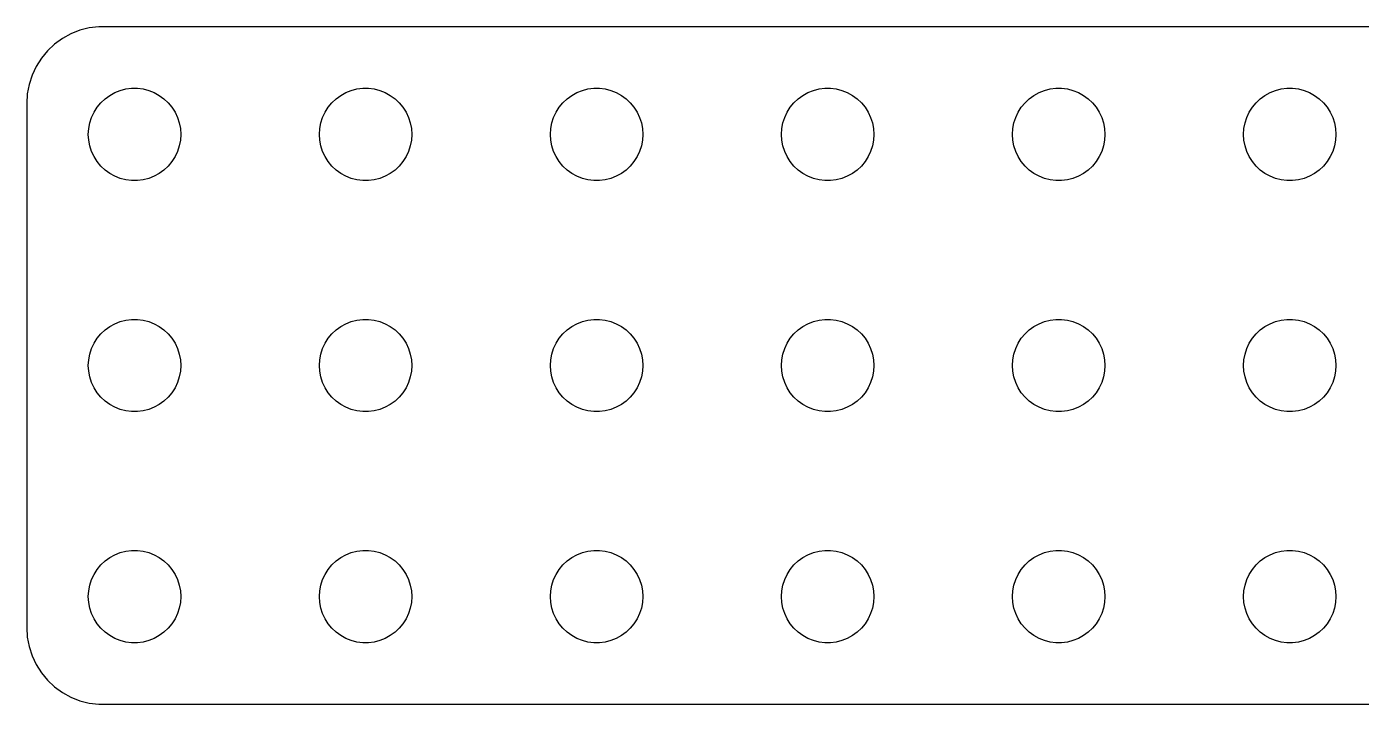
# Model space of a CAD drawing. Header units: metres. Extents: x -164 to 164, y -22 to 22.
# Drawn here: x -164.5 to -77.9, y -22 to 22 of the extents above; entities that cross this region are included whole.
import ezdxf

# ---------------------------------------------------------------- set-up
doc = ezdxf.new("R2010")
doc.units = ezdxf.units.M

msp = doc.modelspace()

# ---------------------------------------------------------------- linework, layer by layer
for p, q in [((-161.045, 21.7553), (-161.629, 21.5241)), ((-160.437, 21.9114), (-161.045, 21.7553)), ((-159.814, 21.9901), (-160.437, 21.9114)), ((159.814, 21.9901), (-159.814, 21.9901)), ((-162.687, 20.8526), (-163.145, 20.4227)), ((-162.179, 21.2216), (-162.687, 20.8526)), ((-161.629, 21.5241), (-162.179, 21.2216)), ((-163.545, 19.9389), (-163.882, 19.4088)), ((-163.145, 20.4227), (-163.545, 19.9389)), ((-163.882, 19.4088), (-164.149, 18.8406)), ((-164.343, 18.2434), (-164.461, 17.6267)), ((-164.149, 18.8406), (-164.343, 18.2434)), ((-164.461, 17.6267), (-164.5, 17)), ((-159.412, 17.3115), (-159.107, 17.533)), ((-159.107, 17.533), (-158.777, 17.7145)), ((-158.777, 17.7145), (-158.427, 17.8532)), ((-158.427, 17.8532), (-158.062, 17.9469)), ((-158.062, 17.9469), (-157.688, 17.9941)), ((-157.688, 17.9941), (-157.312, 17.9941)), ((-157.312, 17.9941), (-156.938, 17.9469)), ((-156.938, 17.9469), (-156.573, 17.8532)), ((-156.573, 17.8532), (-156.223, 17.7145)), ((-156.223, 17.7145), (-155.893, 17.533)), ((-155.893, 17.533), (-155.588, 17.3115)), ((-144.412, 17.3115), (-144.107, 17.533)), ((-144.107, 17.533), (-143.777, 17.7145)), ((-143.777, 17.7145), (-143.427, 17.8532)), ((-143.427, 17.8532), (-143.062, 17.9469)), ((-143.062, 17.9469), (-142.688, 17.9941)), ((-142.688, 17.9941), (-142.312, 17.9941)), ((-142.312, 17.9941), (-141.938, 17.9469)), ((-141.938, 17.9469), (-141.573, 17.8532)), ((-141.573, 17.8532), (-141.223, 17.7145)), ((-141.223, 17.7145), (-140.893, 17.533)), ((-140.893, 17.533), (-140.588, 17.3115)), ((-129.412, 17.3115), (-129.107, 17.533)), ((-129.107, 17.533), (-128.777, 17.7145)), ((-128.777, 17.7145), (-128.427, 17.8532)), ((-128.427, 17.8532), (-128.062, 17.9469)), ((-128.062, 17.9469), (-127.688, 17.9941)), ((-127.688, 17.9941), (-127.312, 17.9941)), ((-127.312, 17.9941), (-126.938, 17.9469)), ((-126.938, 17.9469), (-126.573, 17.8532)), ((-126.573, 17.8532), (-126.223, 17.7145)), ((-126.223, 17.7145), (-125.893, 17.533)), ((-125.893, 17.533), (-125.588, 17.3115)), ((-114.412, 17.3115), (-114.107, 17.533)), ((-114.107, 17.533), (-113.777, 17.7145)), ((-113.777, 17.7145), (-113.427, 17.8532)), ((-113.427, 17.8532), (-113.062, 17.9469)), ((-113.062, 17.9469), (-112.688, 17.9941)), ((-112.688, 17.9941), (-112.312, 17.9941)), ((-112.312, 17.9941), (-111.938, 17.9469)), ((-111.938, 17.9469), (-111.573, 17.8532)), ((-111.573, 17.8532), (-111.223, 17.7145)), ((-111.223, 17.7145), (-110.893, 17.533)), ((-110.893, 17.533), (-110.588, 17.3115)), ((-99.4123, 17.3115), (-99.1075, 17.533)), ((-99.1075, 17.533), (-98.7773, 17.7145)), ((-98.7773, 17.7145), (-98.427, 17.8532)), ((-98.427, 17.8532), (-98.0621, 17.9469)), ((-98.0621, 17.9469), (-97.6884, 17.9941)), ((-97.6884, 17.9941), (-97.3116, 17.9941)), ((-97.3116, 17.9941), (-96.9379, 17.9469)), ((-96.9379, 17.9469), (-96.573, 17.8532)), ((-96.573, 17.8532), (-96.2227, 17.7145)), ((-96.2227, 17.7145), (-95.8925, 17.533)), ((-95.8925, 17.533), (-95.5877, 17.3115)), ((-84.4123, 17.3115), (-84.1075, 17.533)), ((-84.1075, 17.533), (-83.7773, 17.7145)), ((-83.7773, 17.7145), (-83.427, 17.8532)), ((-83.427, 17.8532), (-83.0621, 17.9469)), ((-83.0621, 17.9469), (-82.6884, 17.9941)), ((-82.6884, 17.9941), (-82.3116, 17.9941)), ((-82.3116, 17.9941), (-81.9379, 17.9469)), ((-81.9379, 17.9469), (-81.573, 17.8532)), ((-81.573, 17.8532), (-81.2227, 17.7145)), ((-81.2227, 17.7145), (-80.8925, 17.533)), ((-80.8925, 17.533), (-80.5877, 17.3115)), ((-164.5, 17), (-164.5, -17)), ((-160.129, 16.4453), (-159.927, 16.7634)), ((-159.927, 16.7634), (-159.687, 17.0536)), ((-159.687, 17.0536), (-159.412, 17.3115)), ((-155.588, 17.3115), (-155.313, 17.0536)), ((-155.313, 17.0536), (-155.073, 16.7634)), ((-155.073, 16.7634), (-154.871, 16.4453)), ((-145.129, 16.4453), (-144.927, 16.7634)), ((-144.927, 16.7634), (-144.687, 17.0536)), ((-144.687, 17.0536), (-144.412, 17.3115)), ((-140.588, 17.3115), (-140.313, 17.0536)), ((-140.313, 17.0536), (-140.073, 16.7634)), ((-140.073, 16.7634), (-139.871, 16.4453)), ((-130.129, 16.4453), (-129.927, 16.7634)), ((-129.927, 16.7634), (-129.687, 17.0536)), ((-129.687, 17.0536), (-129.412, 17.3115)), ((-125.588, 17.3115), (-125.313, 17.0536)), ((-125.313, 17.0536), (-125.073, 16.7634)), ((-125.073, 16.7634), (-124.871, 16.4453)), ((-115.129, 16.4453), (-114.927, 16.7634)), ((-114.927, 16.7634), (-114.687, 17.0536)), ((-114.687, 17.0536), (-114.412, 17.3115)), ((-110.588, 17.3115), (-110.313, 17.0536)), ((-110.313, 17.0536), (-110.073, 16.7634)), ((-110.073, 16.7634), (-109.871, 16.4453)), ((-100.129, 16.4453), (-99.927, 16.7634)), ((-99.927, 16.7634), (-99.6869, 17.0536)), ((-99.6869, 17.0536), (-99.4123, 17.3115)), ((-95.5877, 17.3115), (-95.3131, 17.0536)), ((-95.3131, 17.0536), (-95.073, 16.7634)), ((-95.073, 16.7634), (-94.8711, 16.4453)), ((-85.1289, 16.4453), (-84.927, 16.7634)), ((-84.927, 16.7634), (-84.6869, 17.0536)), ((-84.6869, 17.0536), (-84.4123, 17.3115)), ((-80.5877, 17.3115), (-80.3131, 17.0536)), ((-80.3131, 17.0536), (-80.073, 16.7634)), ((-80.073, 16.7634), (-79.8711, 16.4453)), ((-160.476, 15.376), (-160.406, 15.7461)), ((-160.406, 15.7461), (-160.289, 16.1044)), ((-160.289, 16.1044), (-160.129, 16.4453)), ((-154.871, 16.4453), (-154.711, 16.1044)), ((-154.711, 16.1044), (-154.594, 15.7461)), ((-154.594, 15.7461), (-154.524, 15.376)), ((-145.476, 15.376), (-145.406, 15.7461)), ((-145.406, 15.7461), (-145.289, 16.1044)), ((-145.289, 16.1044), (-145.129, 16.4453)), ((-139.871, 16.4453), (-139.711, 16.1044)), ((-139.711, 16.1044), (-139.594, 15.7461)), ((-139.594, 15.7461), (-139.524, 15.376)), ((-130.476, 15.376), (-130.406, 15.7461)), ((-130.406, 15.7461), (-130.289, 16.1044)), ((-130.289, 16.1044), (-130.129, 16.4453)), ((-124.871, 16.4453), (-124.711, 16.1044)), ((-124.711, 16.1044), (-124.594, 15.7461)), ((-124.594, 15.7461), (-124.524, 15.376)), ((-115.476, 15.376), (-115.406, 15.7461)), ((-115.406, 15.7461), (-115.289, 16.1044)), ((-115.289, 16.1044), (-115.129, 16.4453)), ((-109.871, 16.4453), (-109.711, 16.1044)), ((-109.711, 16.1044), (-109.594, 15.7461)), ((-109.594, 15.7461), (-109.524, 15.376)), ((-100.476, 15.376), (-100.406, 15.7461)), ((-100.406, 15.7461), (-100.289, 16.1044)), ((-100.289, 16.1044), (-100.129, 16.4453)), ((-94.8711, 16.4453), (-94.7107, 16.1044)), ((-94.7107, 16.1044), (-94.5943, 15.7461)), ((-94.5943, 15.7461), (-94.5237, 15.376)), ((-85.4763, 15.376), (-85.4057, 15.7461)), ((-85.4057, 15.7461), (-85.2893, 16.1044)), ((-85.2893, 16.1044), (-85.1289, 16.4453)), ((-79.8711, 16.4453), (-79.7107, 16.1044)), ((-79.7107, 16.1044), (-79.5943, 15.7461)), ((-79.5943, 15.7461), (-79.5237, 15.376)), ((-160.5, 15), (-160.476, 15.376)), ((-160.476, 14.624), (-160.5, 15)), ((-154.524, 15.376), (-154.5, 15)), ((-154.5, 15), (-154.524, 14.624)), ((-145.5, 15), (-145.476, 15.376)), ((-145.476, 14.624), (-145.5, 15)), ((-139.524, 15.376), (-139.5, 15)), ((-139.5, 15), (-139.524, 14.624)), ((-130.5, 15), (-130.476, 15.376)), ((-130.476, 14.624), (-130.5, 15)), ((-124.524, 15.376), (-124.5, 15)), ((-124.5, 15), (-124.524, 14.624)), ((-115.5, 15), (-115.476, 15.376)), ((-115.476, 14.624), (-115.5, 15)), ((-109.524, 15.376), (-109.5, 15)), ((-109.5, 15), (-109.524, 14.624)), ((-100.5, 15), (-100.476, 15.376)), ((-100.476, 14.624), (-100.5, 15)), ((-94.5237, 15.376), (-94.5, 15)), ((-94.5, 15), (-94.5237, 14.624)), ((-85.5, 15), (-85.4763, 15.376)), ((-85.4763, 14.624), (-85.5, 15)), ((-79.5237, 15.376), (-79.5, 15)), ((-79.5, 15), (-79.5237, 14.624)), ((-160.406, 14.2539), (-160.476, 14.624)), ((-160.289, 13.8956), (-160.406, 14.2539)), ((-160.129, 13.5547), (-160.289, 13.8956)), ((-154.711, 13.8956), (-154.871, 13.5547)), ((-154.594, 14.2539), (-154.711, 13.8956)), ((-154.524, 14.624), (-154.594, 14.2539)), ((-145.406, 14.2539), (-145.476, 14.624)), ((-145.289, 13.8956), (-145.406, 14.2539)), ((-145.129, 13.5547), (-145.289, 13.8956)), ((-139.711, 13.8956), (-139.871, 13.5547)), ((-139.594, 14.2539), (-139.711, 13.8956)), ((-139.524, 14.624), (-139.594, 14.2539)), ((-130.406, 14.2539), (-130.476, 14.624)), ((-130.289, 13.8956), (-130.406, 14.2539)), ((-130.129, 13.5547), (-130.289, 13.8956)), ((-124.711, 13.8956), (-124.871, 13.5547)), ((-124.594, 14.2539), (-124.711, 13.8956)), ((-124.524, 14.624), (-124.594, 14.2539)), ((-115.406, 14.2539), (-115.476, 14.624)), ((-115.289, 13.8956), (-115.406, 14.2539)), ((-115.129, 13.5547), (-115.289, 13.8956)), ((-109.711, 13.8956), (-109.871, 13.5547)), ((-109.594, 14.2539), (-109.711, 13.8956)), ((-109.524, 14.624), (-109.594, 14.2539)), ((-100.406, 14.2539), (-100.476, 14.624)), ((-100.289, 13.8956), (-100.406, 14.2539)), ((-100.129, 13.5547), (-100.289, 13.8956)), ((-94.7107, 13.8956), (-94.8711, 13.5547)), ((-94.5943, 14.2539), (-94.7107, 13.8956)), ((-94.5237, 14.624), (-94.5943, 14.2539)), ((-85.4057, 14.2539), (-85.4763, 14.624)), ((-85.2893, 13.8956), (-85.4057, 14.2539)), ((-85.1289, 13.5547), (-85.2893, 13.8956)), ((-79.7107, 13.8956), (-79.8711, 13.5547)), ((-79.5943, 14.2539), (-79.7107, 13.8956)), ((-79.5237, 14.624), (-79.5943, 14.2539)), ((-159.927, 13.2366), (-160.129, 13.5547)), ((-159.687, 12.9464), (-159.927, 13.2366)), ((-155.073, 13.2366), (-155.313, 12.9464)), ((-154.871, 13.5547), (-155.073, 13.2366)), ((-144.927, 13.2366), (-145.129, 13.5547)), ((-144.687, 12.9464), (-144.927, 13.2366)), ((-140.073, 13.2366), (-140.313, 12.9464)), ((-139.871, 13.5547), (-140.073, 13.2366)), ((-129.927, 13.2366), (-130.129, 13.5547)), ((-129.687, 12.9464), (-129.927, 13.2366)), ((-125.073, 13.2366), (-125.313, 12.9464)), ((-124.871, 13.5547), (-125.073, 13.2366)), ((-114.927, 13.2366), (-115.129, 13.5547)), ((-114.687, 12.9464), (-114.927, 13.2366)), ((-110.073, 13.2366), (-110.313, 12.9464)), ((-109.871, 13.5547), (-110.073, 13.2366)), ((-99.927, 13.2366), (-100.129, 13.5547)), ((-99.6869, 12.9464), (-99.927, 13.2366)), ((-95.073, 13.2366), (-95.3131, 12.9464)), ((-94.8711, 13.5547), (-95.073, 13.2366)), ((-84.927, 13.2366), (-85.1289, 13.5547)), ((-84.6869, 12.9464), (-84.927, 13.2366)), ((-80.073, 13.2366), (-80.3131, 12.9464)), ((-79.8711, 13.5547), (-80.073, 13.2366)), ((-159.412, 12.6884), (-159.687, 12.9464)), ((-159.107, 12.467), (-159.412, 12.6884)), ((-158.777, 12.2855), (-159.107, 12.467)), ((-158.427, 12.1468), (-158.777, 12.2855)), ((-158.062, 12.0531), (-158.427, 12.1468)), ((-156.573, 12.1468), (-156.938, 12.0531)), ((-156.223, 12.2855), (-156.573, 12.1468)), ((-155.893, 12.467), (-156.223, 12.2855)), ((-155.588, 12.6884), (-155.893, 12.467)), ((-155.313, 12.9464), (-155.588, 12.6884)), ((-144.412, 12.6884), (-144.687, 12.9464)), ((-144.107, 12.467), (-144.412, 12.6884)), ((-143.777, 12.2855), (-144.107, 12.467)), ((-143.427, 12.1468), (-143.777, 12.2855)), ((-143.062, 12.0531), (-143.427, 12.1468)), ((-141.573, 12.1468), (-141.938, 12.0531)), ((-141.223, 12.2855), (-141.573, 12.1468)), ((-140.893, 12.467), (-141.223, 12.2855)), ((-140.588, 12.6884), (-140.893, 12.467)), ((-140.313, 12.9464), (-140.588, 12.6884)), ((-129.412, 12.6884), (-129.687, 12.9464)), ((-129.107, 12.467), (-129.412, 12.6884)), ((-128.777, 12.2855), (-129.107, 12.467)), ((-128.427, 12.1468), (-128.777, 12.2855)), ((-128.062, 12.0531), (-128.427, 12.1468)), ((-126.573, 12.1468), (-126.938, 12.0531)), ((-126.223, 12.2855), (-126.573, 12.1468)), ((-125.893, 12.467), (-126.223, 12.2855)), ((-125.588, 12.6884), (-125.893, 12.467)), ((-125.313, 12.9464), (-125.588, 12.6884)), ((-114.412, 12.6884), (-114.687, 12.9464)), ((-114.107, 12.467), (-114.412, 12.6884)), ((-113.777, 12.2855), (-114.107, 12.467)), ((-113.427, 12.1468), (-113.777, 12.2855)), ((-113.062, 12.0531), (-113.427, 12.1468)), ((-111.573, 12.1468), (-111.938, 12.0531)), ((-111.223, 12.2855), (-111.573, 12.1468)), ((-110.893, 12.467), (-111.223, 12.2855)), ((-110.588, 12.6884), (-110.893, 12.467)), ((-110.313, 12.9464), (-110.588, 12.6884)), ((-99.4123, 12.6884), (-99.6869, 12.9464)), ((-99.1075, 12.467), (-99.4123, 12.6884)), ((-98.7773, 12.2855), (-99.1075, 12.467)), ((-98.427, 12.1468), (-98.7773, 12.2855)), ((-98.0621, 12.0531), (-98.427, 12.1468)), ((-96.573, 12.1468), (-96.9379, 12.0531)), ((-96.2227, 12.2855), (-96.573, 12.1468)), ((-95.8925, 12.467), (-96.2227, 12.2855)), ((-95.5877, 12.6884), (-95.8925, 12.467)), ((-95.3131, 12.9464), (-95.5877, 12.6884)), ((-84.4123, 12.6884), (-84.6869, 12.9464)), ((-84.1075, 12.467), (-84.4123, 12.6884)), ((-83.7773, 12.2855), (-84.1075, 12.467)), ((-83.427, 12.1468), (-83.7773, 12.2855)), ((-83.0621, 12.0531), (-83.427, 12.1468)), ((-81.573, 12.1468), (-81.9379, 12.0531)), ((-81.2227, 12.2855), (-81.573, 12.1468)), ((-80.8925, 12.467), (-81.2227, 12.2855)), ((-80.5877, 12.6884), (-80.8925, 12.467)), ((-80.3131, 12.9464), (-80.5877, 12.6884)), ((-157.688, 12.0059), (-158.062, 12.0531)), ((-157.312, 12.0059), (-157.688, 12.0059)), ((-156.938, 12.0531), (-157.312, 12.0059)), ((-142.688, 12.0059), (-143.062, 12.0531)), ((-142.312, 12.0059), (-142.688, 12.0059)), ((-141.938, 12.0531), (-142.312, 12.0059)), ((-127.688, 12.0059), (-128.062, 12.0531)), ((-127.312, 12.0059), (-127.688, 12.0059)), ((-126.938, 12.0531), (-127.312, 12.0059)), ((-112.688, 12.0059), (-113.062, 12.0531)), ((-112.312, 12.0059), (-112.688, 12.0059)), ((-111.938, 12.0531), (-112.312, 12.0059)), ((-97.6884, 12.0059), (-98.0621, 12.0531)), ((-97.3116, 12.0059), (-97.6884, 12.0059)), ((-96.9379, 12.0531), (-97.3116, 12.0059)), ((-82.6884, 12.0059), (-83.0621, 12.0531)), ((-82.3116, 12.0059), (-82.6884, 12.0059)), ((-81.9379, 12.0531), (-82.3116, 12.0059)), ((-159.107, 2.53297), (-158.777, 2.71448)), ((-158.777, 2.71448), (-158.427, 2.85316)), ((-158.427, 2.85316), (-158.062, 2.94685)), ((-158.062, 2.94685), (-157.688, 2.99408)), ((-157.688, 2.99408), (-157.312, 2.99408)), ((-157.312, 2.99408), (-156.938, 2.94685)), ((-156.938, 2.94685), (-156.573, 2.85316)), ((-156.573, 2.85316), (-156.223, 2.71448)), ((-156.223, 2.71448), (-155.893, 2.53297)), ((-144.107, 2.53297), (-143.777, 2.71448)), ((-143.777, 2.71448), (-143.427, 2.85316)), ((-143.427, 2.85316), (-143.062, 2.94685)), ((-143.062, 2.94685), (-142.688, 2.99408)), ((-142.688, 2.99408), (-142.312, 2.99408)), ((-142.312, 2.99408), (-141.938, 2.94685)), ((-141.938, 2.94685), (-141.573, 2.85316)), ((-141.573, 2.85316), (-141.223, 2.71448)), ((-141.223, 2.71448), (-140.893, 2.53297)), ((-129.107, 2.53297), (-128.777, 2.71448)), ((-128.777, 2.71448), (-128.427, 2.85316)), ((-128.427, 2.85316), (-128.062, 2.94685)), ((-128.062, 2.94685), (-127.688, 2.99408)), ((-127.688, 2.99408), (-127.312, 2.99408)), ((-127.312, 2.99408), (-126.938, 2.94685)), ((-126.938, 2.94685), (-126.573, 2.85316)), ((-126.573, 2.85316), (-126.223, 2.71448)), ((-126.223, 2.71448), (-125.893, 2.53297)), ((-114.107, 2.53297), (-113.777, 2.71448)), ((-113.777, 2.71448), (-113.427, 2.85316)), ((-113.427, 2.85316), (-113.062, 2.94685)), ((-113.062, 2.94685), (-112.688, 2.99408)), ((-112.688, 2.99408), (-112.312, 2.99408)), ((-112.312, 2.99408), (-111.938, 2.94685)), ((-111.938, 2.94685), (-111.573, 2.85316)), ((-111.573, 2.85316), (-111.223, 2.71448)), ((-111.223, 2.71448), (-110.893, 2.53297)), ((-99.1075, 2.53297), (-98.7773, 2.71448)), ((-98.7773, 2.71448), (-98.427, 2.85316)), ((-98.427, 2.85316), (-98.0621, 2.94685)), ((-98.0621, 2.94685), (-97.6884, 2.99408)), ((-97.6884, 2.99408), (-97.3116, 2.99408)), ((-97.3116, 2.99408), (-96.9379, 2.94685)), ((-96.9379, 2.94685), (-96.573, 2.85316)), ((-96.573, 2.85316), (-96.2227, 2.71448)), ((-96.2227, 2.71448), (-95.8925, 2.53297)), ((-84.1075, 2.53297), (-83.7773, 2.71448)), ((-83.7773, 2.71448), (-83.427, 2.85316)), ((-83.427, 2.85316), (-83.0621, 2.94685)), ((-83.0621, 2.94685), (-82.6884, 2.99408)), ((-82.6884, 2.99408), (-82.3116, 2.99408)), ((-82.3116, 2.99408), (-81.9379, 2.94685)), ((-81.9379, 2.94685), (-81.573, 2.85316)), ((-81.573, 2.85316), (-81.2227, 2.71448)), ((-81.2227, 2.71448), (-80.8925, 2.53297)), ((-160.129, 1.44525), (-159.927, 1.76335)), ((-159.927, 1.76335), (-159.687, 2.05363)), ((-159.687, 2.05363), (-159.412, 2.31154)), ((-159.412, 2.31154), (-159.107, 2.53297)), ((-155.893, 2.53297), (-155.588, 2.31154)), ((-155.588, 2.31154), (-155.313, 2.05363)), ((-155.313, 2.05363), (-155.073, 1.76335)), ((-155.073, 1.76335), (-154.871, 1.44525)), ((-145.129, 1.44525), (-144.927, 1.76335)), ((-144.927, 1.76335), (-144.687, 2.05363)), ((-144.687, 2.05363), (-144.412, 2.31154)), ((-144.412, 2.31154), (-144.107, 2.53297)), ((-140.893, 2.53297), (-140.588, 2.31154)), ((-140.588, 2.31154), (-140.313, 2.05363)), ((-140.313, 2.05363), (-140.073, 1.76335)), ((-140.073, 1.76335), (-139.871, 1.44525)), ((-130.129, 1.44525), (-129.927, 1.76335)), ((-129.927, 1.76335), (-129.687, 2.05363)), ((-129.687, 2.05363), (-129.412, 2.31154)), ((-129.412, 2.31154), (-129.107, 2.53297)), ((-125.893, 2.53297), (-125.588, 2.31154)), ((-125.588, 2.31154), (-125.313, 2.05363)), ((-125.313, 2.05363), (-125.073, 1.76335)), ((-125.073, 1.76335), (-124.871, 1.44525)), ((-115.129, 1.44525), (-114.927, 1.76335)), ((-114.927, 1.76335), (-114.687, 2.05363)), ((-114.687, 2.05363), (-114.412, 2.31154)), ((-114.412, 2.31154), (-114.107, 2.53297)), ((-110.893, 2.53297), (-110.588, 2.31154)), ((-110.588, 2.31154), (-110.313, 2.05363)), ((-110.313, 2.05363), (-110.073, 1.76335)), ((-110.073, 1.76335), (-109.871, 1.44525)), ((-100.129, 1.44525), (-99.927, 1.76335)), ((-99.927, 1.76335), (-99.6869, 2.05363)), ((-99.6869, 2.05363), (-99.4123, 2.31154)), ((-99.4123, 2.31154), (-99.1075, 2.53297)), ((-95.8925, 2.53297), (-95.5877, 2.31154)), ((-95.5877, 2.31154), (-95.3131, 2.05363)), ((-95.3131, 2.05363), (-95.073, 1.76335)), ((-95.073, 1.76335), (-94.8711, 1.44525)), ((-85.1289, 1.44525), (-84.927, 1.76335)), ((-84.927, 1.76335), (-84.6869, 2.05363)), ((-84.6869, 2.05363), (-84.4123, 2.31154)), ((-84.4123, 2.31154), (-84.1075, 2.53297)), ((-80.8925, 2.53297), (-80.5877, 2.31154)), ((-80.5877, 2.31154), (-80.3131, 2.05363)), ((-80.3131, 2.05363), (-80.073, 1.76335)), ((-80.073, 1.76335), (-79.8711, 1.44525)), ((-160.406, 0.746063), (-160.289, 1.10437)), ((-160.289, 1.10437), (-160.129, 1.44525)), ((-154.871, 1.44525), (-154.711, 1.10437)), ((-154.711, 1.10437), (-154.594, 0.746063)), ((-145.406, 0.746063), (-145.289, 1.10437)), ((-145.289, 1.10437), (-145.129, 1.44525)), ((-139.871, 1.44525), (-139.711, 1.10437)), ((-139.711, 1.10437), (-139.594, 0.746063)), ((-130.406, 0.746063), (-130.289, 1.10437)), ((-130.289, 1.10437), (-130.129, 1.44525)), ((-124.871, 1.44525), (-124.711, 1.10437)), ((-124.711, 1.10437), (-124.594, 0.746063)), ((-115.406, 0.746063), (-115.289, 1.10437)), ((-115.289, 1.10437), (-115.129, 1.44525)), ((-109.871, 1.44525), (-109.711, 1.10437)), ((-109.711, 1.10437), (-109.594, 0.746063)), ((-100.406, 0.746063), (-100.289, 1.10437)), ((-100.289, 1.10437), (-100.129, 1.44525)), ((-94.8711, 1.44525), (-94.7107, 1.10437)), ((-94.7107, 1.10437), (-94.5943, 0.746063)), ((-85.4057, 0.746063), (-85.2893, 1.10437)), ((-85.2893, 1.10437), (-85.1289, 1.44525)), ((-79.8711, 1.44525), (-79.7107, 1.10437)), ((-79.7107, 1.10437), (-79.5943, 0.746063)), ((-160.5, 0), (-160.476, 0.375992)), ((-160.476, -0.375992), (-160.5, 0)), ((-160.476, 0.375992), (-160.406, 0.746063)), ((-154.594, 0.746063), (-154.524, 0.375992)), ((-154.524, 0.375992), (-154.5, 0)), ((-154.5, 0), (-154.524, -0.375992)), ((-145.5, 0), (-145.476, 0.375992)), ((-145.476, -0.375992), (-145.5, 0)), ((-145.476, 0.375992), (-145.406, 0.746063)), ((-139.594, 0.746063), (-139.524, 0.375992)), ((-139.524, 0.375992), (-139.5, 0)), ((-139.5, 0), (-139.524, -0.375992)), ((-130.5, 0), (-130.476, 0.375992)), ((-130.476, -0.375992), (-130.5, 0)), ((-130.476, 0.375992), (-130.406, 0.746063)), ((-124.594, 0.746063), (-124.524, 0.375992)), ((-124.524, 0.375992), (-124.5, 0)), ((-124.5, 0), (-124.524, -0.375992)), ((-115.5, 0), (-115.476, 0.375992)), ((-115.476, -0.375992), (-115.5, 0)), ((-115.476, 0.375992), (-115.406, 0.746063)), ((-109.594, 0.746063), (-109.524, 0.375992)), ((-109.524, 0.375992), (-109.5, 0)), ((-109.5, 0), (-109.524, -0.375992)), ((-100.5, 0), (-100.476, 0.375992)), ((-100.476, -0.375992), (-100.5, 0)), ((-100.476, 0.375992), (-100.406, 0.746063)), ((-94.5943, 0.746063), (-94.5237, 0.375992)), ((-94.5237, 0.375992), (-94.5, 0)), ((-94.5, 0), (-94.5237, -0.375992)), ((-85.5, 0), (-85.4763, 0.375992)), ((-85.4763, -0.375992), (-85.5, 0)), ((-85.4763, 0.375992), (-85.4057, 0.746063)), ((-79.5943, 0.746063), (-79.5237, 0.375992)), ((-79.5237, 0.375992), (-79.5, 0)), ((-79.5, 0), (-79.5237, -0.375992)), ((-160.406, -0.746063), (-160.476, -0.375992)), ((-160.289, -1.10437), (-160.406, -0.746063)), ((-154.594, -0.746063), (-154.711, -1.10437)), ((-154.524, -0.375992), (-154.594, -0.746063)), ((-145.406, -0.746063), (-145.476, -0.375992)), ((-145.289, -1.10437), (-145.406, -0.746063)), ((-139.594, -0.746063), (-139.711, -1.10437)), ((-139.524, -0.375992), (-139.594, -0.746063)), ((-130.406, -0.746063), (-130.476, -0.375992)), ((-130.289, -1.10437), (-130.406, -0.746063)), ((-124.594, -0.746063), (-124.711, -1.10437)), ((-124.524, -0.375992), (-124.594, -0.746063)), ((-115.406, -0.746063), (-115.476, -0.375992)), ((-115.289, -1.10437), (-115.406, -0.746063)), ((-109.594, -0.746063), (-109.711, -1.10437)), ((-109.524, -0.375992), (-109.594, -0.746063)), ((-100.406, -0.746063), (-100.476, -0.375992)), ((-100.289, -1.10437), (-100.406, -0.746063)), ((-94.5943, -0.746063), (-94.7107, -1.10437)), ((-94.5237, -0.375992), (-94.5943, -0.746063)), ((-85.4057, -0.746063), (-85.4763, -0.375992)), ((-85.2893, -1.10437), (-85.4057, -0.746063)), ((-79.5943, -0.746063), (-79.7107, -1.10437)), ((-79.5237, -0.375992), (-79.5943, -0.746063)), ((-160.129, -1.44525), (-160.289, -1.10437)), ((-159.927, -1.76335), (-160.129, -1.44525)), ((-154.871, -1.44525), (-155.073, -1.76335)), ((-154.711, -1.10437), (-154.871, -1.44525)), ((-145.129, -1.44525), (-145.289, -1.10437)), ((-144.927, -1.76335), (-145.129, -1.44525)), ((-139.871, -1.44525), (-140.073, -1.76335)), ((-139.711, -1.10437), (-139.871, -1.44525)), ((-130.129, -1.44525), (-130.289, -1.10437)), ((-129.927, -1.76335), (-130.129, -1.44525)), ((-124.871, -1.44525), (-125.073, -1.76335)), ((-124.711, -1.10437), (-124.871, -1.44525)), ((-115.129, -1.44525), (-115.289, -1.10437)), ((-114.927, -1.76335), (-115.129, -1.44525)), ((-109.871, -1.44525), (-110.073, -1.76335)), ((-109.711, -1.10437), (-109.871, -1.44525)), ((-100.129, -1.44525), (-100.289, -1.10437)), ((-99.927, -1.76335), (-100.129, -1.44525)), ((-94.8711, -1.44525), (-95.073, -1.76335)), ((-94.7107, -1.10437), (-94.8711, -1.44525)), ((-85.1289, -1.44525), (-85.2893, -1.10437)), ((-84.927, -1.76335), (-85.1289, -1.44525)), ((-79.8711, -1.44525), (-80.073, -1.76335)), ((-79.7107, -1.10437), (-79.8711, -1.44525)), ((-159.687, -2.05363), (-159.927, -1.76335)), ((-159.412, -2.31154), (-159.687, -2.05363)), ((-159.107, -2.53297), (-159.412, -2.31154)), ((-158.777, -2.71448), (-159.107, -2.53297)), ((-155.893, -2.53297), (-156.223, -2.71448)), ((-155.588, -2.31154), (-155.893, -2.53297)), ((-155.313, -2.05363), (-155.588, -2.31154)), ((-155.073, -1.76335), (-155.313, -2.05363)), ((-144.687, -2.05363), (-144.927, -1.76335)), ((-144.412, -2.31154), (-144.687, -2.05363)), ((-144.107, -2.53297), (-144.412, -2.31154)), ((-143.777, -2.71448), (-144.107, -2.53297)), ((-140.893, -2.53297), (-141.223, -2.71448)), ((-140.588, -2.31154), (-140.893, -2.53297)), ((-140.313, -2.05363), (-140.588, -2.31154)), ((-140.073, -1.76335), (-140.313, -2.05363)), ((-129.687, -2.05363), (-129.927, -1.76335)), ((-129.412, -2.31154), (-129.687, -2.05363)), ((-129.107, -2.53297), (-129.412, -2.31154)), ((-128.777, -2.71448), (-129.107, -2.53297)), ((-125.893, -2.53297), (-126.223, -2.71448)), ((-125.588, -2.31154), (-125.893, -2.53297)), ((-125.313, -2.05363), (-125.588, -2.31154)), ((-125.073, -1.76335), (-125.313, -2.05363)), ((-114.687, -2.05363), (-114.927, -1.76335)), ((-114.412, -2.31154), (-114.687, -2.05363)), ((-114.107, -2.53297), (-114.412, -2.31154)), ((-113.777, -2.71448), (-114.107, -2.53297)), ((-110.893, -2.53297), (-111.223, -2.71448)), ((-110.588, -2.31154), (-110.893, -2.53297)), ((-110.313, -2.05363), (-110.588, -2.31154)), ((-110.073, -1.76335), (-110.313, -2.05363)), ((-99.6869, -2.05363), (-99.927, -1.76335)), ((-99.4123, -2.31154), (-99.6869, -2.05363)), ((-99.1075, -2.53297), (-99.4123, -2.31154)), ((-98.7773, -2.71448), (-99.1075, -2.53297)), ((-95.8925, -2.53297), (-96.2227, -2.71448)), ((-95.5877, -2.31154), (-95.8925, -2.53297)), ((-95.3131, -2.05363), (-95.5877, -2.31154)), ((-95.073, -1.76335), (-95.3131, -2.05363)), ((-84.6869, -2.05363), (-84.927, -1.76335)), ((-84.4123, -2.31154), (-84.6869, -2.05363)), ((-84.1075, -2.53297), (-84.4123, -2.31154)), ((-83.7773, -2.71448), (-84.1075, -2.53297)), ((-80.8925, -2.53297), (-81.2227, -2.71448)), ((-80.5877, -2.31154), (-80.8925, -2.53297)), ((-80.3131, -2.05363), (-80.5877, -2.31154)), ((-80.073, -1.76335), (-80.3131, -2.05363)), ((-158.427, -2.85316), (-158.777, -2.71448)), ((-158.062, -2.94685), (-158.427, -2.85316)), ((-157.688, -2.99408), (-158.062, -2.94685)), ((-157.312, -2.99408), (-157.688, -2.99408)), ((-156.938, -2.94685), (-157.312, -2.99408)), ((-156.573, -2.85316), (-156.938, -2.94685)), ((-156.223, -2.71448), (-156.573, -2.85316)), ((-143.427, -2.85316), (-143.777, -2.71448)), ((-143.062, -2.94685), (-143.427, -2.85316)), ((-142.688, -2.99408), (-143.062, -2.94685)), ((-142.312, -2.99408), (-142.688, -2.99408)), ((-141.938, -2.94685), (-142.312, -2.99408)), ((-141.573, -2.85316), (-141.938, -2.94685)), ((-141.223, -2.71448), (-141.573, -2.85316)), ((-128.427, -2.85316), (-128.777, -2.71448)), ((-128.062, -2.94685), (-128.427, -2.85316)), ((-127.688, -2.99408), (-128.062, -2.94685)), ((-127.312, -2.99408), (-127.688, -2.99408)), ((-126.938, -2.94685), (-127.312, -2.99408)), ((-126.573, -2.85316), (-126.938, -2.94685)), ((-126.223, -2.71448), (-126.573, -2.85316)), ((-113.427, -2.85316), (-113.777, -2.71448)), ((-113.062, -2.94685), (-113.427, -2.85316)), ((-112.688, -2.99408), (-113.062, -2.94685)), ((-112.312, -2.99408), (-112.688, -2.99408)), ((-111.938, -2.94685), (-112.312, -2.99408)), ((-111.573, -2.85316), (-111.938, -2.94685)), ((-111.223, -2.71448), (-111.573, -2.85316)), ((-98.427, -2.85316), (-98.7773, -2.71448)), ((-98.0621, -2.94685), (-98.427, -2.85316)), ((-97.6884, -2.99408), (-98.0621, -2.94685)), ((-97.3116, -2.99408), (-97.6884, -2.99408)), ((-96.9379, -2.94685), (-97.3116, -2.99408)), ((-96.573, -2.85316), (-96.9379, -2.94685)), ((-96.2227, -2.71448), (-96.573, -2.85316)), ((-83.427, -2.85316), (-83.7773, -2.71448)), ((-83.0621, -2.94685), (-83.427, -2.85316)), ((-82.6884, -2.99408), (-83.0621, -2.94685)), ((-82.3116, -2.99408), (-82.6884, -2.99408)), ((-81.9379, -2.94685), (-82.3116, -2.99408)), ((-81.573, -2.85316), (-81.9379, -2.94685)), ((-81.2227, -2.71448), (-81.573, -2.85316)), ((-158.427, -12.1468), (-158.062, -12.0531)), ((-158.062, -12.0531), (-157.688, -12.0059)), ((-157.688, -12.0059), (-157.312, -12.0059)), ((-157.312, -12.0059), (-156.938, -12.0531)), ((-156.938, -12.0531), (-156.573, -12.1468)), ((-143.427, -12.1468), (-143.062, -12.0531)), ((-143.062, -12.0531), (-142.688, -12.0059)), ((-142.688, -12.0059), (-142.312, -12.0059)), ((-142.312, -12.0059), (-141.938, -12.0531)), ((-141.938, -12.0531), (-141.573, -12.1468)), ((-128.427, -12.1468), (-128.062, -12.0531)), ((-128.062, -12.0531), (-127.688, -12.0059)), ((-127.688, -12.0059), (-127.312, -12.0059)), ((-127.312, -12.0059), (-126.938, -12.0531)), ((-126.938, -12.0531), (-126.573, -12.1468)), ((-113.427, -12.1468), (-113.062, -12.0531)), ((-113.062, -12.0531), (-112.688, -12.0059)), ((-112.688, -12.0059), (-112.312, -12.0059)), ((-112.312, -12.0059), (-111.938, -12.0531)), ((-111.938, -12.0531), (-111.573, -12.1468)), ((-98.427, -12.1468), (-98.0621, -12.0531)), ((-98.0621, -12.0531), (-97.6884, -12.0059)), ((-97.6884, -12.0059), (-97.3116, -12.0059)), ((-97.3116, -12.0059), (-96.9379, -12.0531)), ((-96.9379, -12.0531), (-96.573, -12.1468)), ((-83.427, -12.1468), (-83.0621, -12.0531)), ((-83.0621, -12.0531), (-82.6884, -12.0059)), ((-82.6884, -12.0059), (-82.3116, -12.0059)), ((-82.3116, -12.0059), (-81.9379, -12.0531)), ((-81.9379, -12.0531), (-81.573, -12.1468)), ((-159.927, -13.2366), (-159.687, -12.9464)), ((-159.687, -12.9464), (-159.412, -12.6884)), ((-159.412, -12.6884), (-159.107, -12.467)), ((-159.107, -12.467), (-158.777, -12.2855)), ((-158.777, -12.2855), (-158.427, -12.1468)), ((-156.573, -12.1468), (-156.223, -12.2855)), ((-156.223, -12.2855), (-155.893, -12.467)), ((-155.893, -12.467), (-155.588, -12.6884)), ((-155.588, -12.6884), (-155.313, -12.9464)), ((-155.313, -12.9464), (-155.073, -13.2366)), ((-144.927, -13.2366), (-144.687, -12.9464)), ((-144.687, -12.9464), (-144.412, -12.6884)), ((-144.412, -12.6884), (-144.107, -12.467)), ((-144.107, -12.467), (-143.777, -12.2855)), ((-143.777, -12.2855), (-143.427, -12.1468)), ((-141.573, -12.1468), (-141.223, -12.2855)), ((-141.223, -12.2855), (-140.893, -12.467)), ((-140.893, -12.467), (-140.588, -12.6884)), ((-140.588, -12.6884), (-140.313, -12.9464)), ((-140.313, -12.9464), (-140.073, -13.2366)), ((-129.927, -13.2366), (-129.687, -12.9464)), ((-129.687, -12.9464), (-129.412, -12.6884)), ((-129.412, -12.6884), (-129.107, -12.467)), ((-129.107, -12.467), (-128.777, -12.2855)), ((-128.777, -12.2855), (-128.427, -12.1468)), ((-126.573, -12.1468), (-126.223, -12.2855)), ((-126.223, -12.2855), (-125.893, -12.467)), ((-125.893, -12.467), (-125.588, -12.6884)), ((-125.588, -12.6884), (-125.313, -12.9464)), ((-125.313, -12.9464), (-125.073, -13.2366)), ((-114.927, -13.2366), (-114.687, -12.9464)), ((-114.687, -12.9464), (-114.412, -12.6884)), ((-114.412, -12.6884), (-114.107, -12.467)), ((-114.107, -12.467), (-113.777, -12.2855)), ((-113.777, -12.2855), (-113.427, -12.1468)), ((-111.573, -12.1468), (-111.223, -12.2855)), ((-111.223, -12.2855), (-110.893, -12.467)), ((-110.893, -12.467), (-110.588, -12.6884)), ((-110.588, -12.6884), (-110.313, -12.9464)), ((-110.313, -12.9464), (-110.073, -13.2366)), ((-99.927, -13.2366), (-99.6869, -12.9464)), ((-99.6869, -12.9464), (-99.4123, -12.6884)), ((-99.4123, -12.6884), (-99.1075, -12.467)), ((-99.1075, -12.467), (-98.7773, -12.2855)), ((-98.7773, -12.2855), (-98.427, -12.1468)), ((-96.573, -12.1468), (-96.2227, -12.2855)), ((-96.2227, -12.2855), (-95.8925, -12.467)), ((-95.8925, -12.467), (-95.5877, -12.6884)), ((-95.5877, -12.6884), (-95.3131, -12.9464)), ((-95.3131, -12.9464), (-95.073, -13.2366)), ((-84.927, -13.2366), (-84.6869, -12.9464)), ((-84.6869, -12.9464), (-84.4123, -12.6884)), ((-84.4123, -12.6884), (-84.1075, -12.467)), ((-84.1075, -12.467), (-83.7773, -12.2855)), ((-83.7773, -12.2855), (-83.427, -12.1468)), ((-81.573, -12.1468), (-81.2227, -12.2855)), ((-81.2227, -12.2855), (-80.8925, -12.467)), ((-80.8925, -12.467), (-80.5877, -12.6884)), ((-80.5877, -12.6884), (-80.3131, -12.9464)), ((-80.3131, -12.9464), (-80.073, -13.2366)), ((-160.289, -13.8956), (-160.129, -13.5547)), ((-160.129, -13.5547), (-159.927, -13.2366)), ((-155.073, -13.2366), (-154.871, -13.5547)), ((-154.871, -13.5547), (-154.711, -13.8956)), ((-145.289, -13.8956), (-145.129, -13.5547)), ((-145.129, -13.5547), (-144.927, -13.2366)), ((-140.073, -13.2366), (-139.871, -13.5547)), ((-139.871, -13.5547), (-139.711, -13.8956)), ((-130.289, -13.8956), (-130.129, -13.5547)), ((-130.129, -13.5547), (-129.927, -13.2366)), ((-125.073, -13.2366), (-124.871, -13.5547)), ((-124.871, -13.5547), (-124.711, -13.8956)), ((-115.289, -13.8956), (-115.129, -13.5547)), ((-115.129, -13.5547), (-114.927, -13.2366)), ((-110.073, -13.2366), (-109.871, -13.5547)), ((-109.871, -13.5547), (-109.711, -13.8956)), ((-100.289, -13.8956), (-100.129, -13.5547)), ((-100.129, -13.5547), (-99.927, -13.2366)), ((-95.073, -13.2366), (-94.8711, -13.5547)), ((-94.8711, -13.5547), (-94.7107, -13.8956)), ((-85.2893, -13.8956), (-85.1289, -13.5547)), ((-85.1289, -13.5547), (-84.927, -13.2366)), ((-80.073, -13.2366), (-79.8711, -13.5547)), ((-79.8711, -13.5547), (-79.7107, -13.8956)), ((-160.5, -15), (-160.476, -14.624)), ((-160.476, -14.624), (-160.406, -14.2539)), ((-160.406, -14.2539), (-160.289, -13.8956)), ((-154.711, -13.8956), (-154.594, -14.2539)), ((-154.594, -14.2539), (-154.524, -14.624)), ((-154.524, -14.624), (-154.5, -15)), ((-145.5, -15), (-145.476, -14.624)), ((-145.476, -14.624), (-145.406, -14.2539)), ((-145.406, -14.2539), (-145.289, -13.8956)), ((-139.711, -13.8956), (-139.594, -14.2539)), ((-139.594, -14.2539), (-139.524, -14.624)), ((-139.524, -14.624), (-139.5, -15)), ((-130.5, -15), (-130.476, -14.624)), ((-130.476, -14.624), (-130.406, -14.2539)), ((-130.406, -14.2539), (-130.289, -13.8956)), ((-124.711, -13.8956), (-124.594, -14.2539)), ((-124.594, -14.2539), (-124.524, -14.624)), ((-124.524, -14.624), (-124.5, -15)), ((-115.5, -15), (-115.476, -14.624)), ((-115.476, -14.624), (-115.406, -14.2539)), ((-115.406, -14.2539), (-115.289, -13.8956)), ((-109.711, -13.8956), (-109.594, -14.2539)), ((-109.594, -14.2539), (-109.524, -14.624)), ((-109.524, -14.624), (-109.5, -15)), ((-100.5, -15), (-100.476, -14.624)), ((-100.476, -14.624), (-100.406, -14.2539)), ((-100.406, -14.2539), (-100.289, -13.8956)), ((-94.7107, -13.8956), (-94.5943, -14.2539)), ((-94.5943, -14.2539), (-94.5237, -14.624)), ((-94.5237, -14.624), (-94.5, -15)), ((-85.5, -15), (-85.4763, -14.624)), ((-85.4763, -14.624), (-85.4057, -14.2539)), ((-85.4057, -14.2539), (-85.2893, -13.8956)), ((-79.7107, -13.8956), (-79.5943, -14.2539)), ((-79.5943, -14.2539), (-79.5237, -14.624)), ((-79.5237, -14.624), (-79.5, -15)), ((-160.476, -15.376), (-160.5, -15)), ((-160.406, -15.7461), (-160.476, -15.376)), ((-154.524, -15.376), (-154.594, -15.7461)), ((-154.5, -15), (-154.524, -15.376)), ((-145.476, -15.376), (-145.5, -15)), ((-145.406, -15.7461), (-145.476, -15.376)), ((-139.524, -15.376), (-139.594, -15.7461)), ((-139.5, -15), (-139.524, -15.376)), ((-130.476, -15.376), (-130.5, -15)), ((-130.406, -15.7461), (-130.476, -15.376)), ((-124.524, -15.376), (-124.594, -15.7461)), ((-124.5, -15), (-124.524, -15.376)), ((-115.476, -15.376), (-115.5, -15)), ((-115.406, -15.7461), (-115.476, -15.376)), ((-109.524, -15.376), (-109.594, -15.7461)), ((-109.5, -15), (-109.524, -15.376)), ((-100.476, -15.376), (-100.5, -15)), ((-100.406, -15.7461), (-100.476, -15.376)), ((-94.5237, -15.376), (-94.5943, -15.7461)), ((-94.5, -15), (-94.5237, -15.376)), ((-85.4763, -15.376), (-85.5, -15)), ((-85.4057, -15.7461), (-85.4763, -15.376)), ((-79.5237, -15.376), (-79.5943, -15.7461)), ((-79.5, -15), (-79.5237, -15.376)), ((-160.289, -16.1044), (-160.406, -15.7461)), ((-160.129, -16.4453), (-160.289, -16.1044)), ((-159.927, -16.7634), (-160.129, -16.4453)), ((-154.871, -16.4453), (-155.073, -16.7634)), ((-154.711, -16.1044), (-154.871, -16.4453)), ((-154.594, -15.7461), (-154.711, -16.1044)), ((-145.289, -16.1044), (-145.406, -15.7461)), ((-145.129, -16.4453), (-145.289, -16.1044)), ((-144.927, -16.7634), (-145.129, -16.4453)), ((-139.871, -16.4453), (-140.073, -16.7634)), ((-139.711, -16.1044), (-139.871, -16.4453)), ((-139.594, -15.7461), (-139.711, -16.1044)), ((-130.289, -16.1044), (-130.406, -15.7461)), ((-130.129, -16.4453), (-130.289, -16.1044)), ((-129.927, -16.7634), (-130.129, -16.4453)), ((-124.871, -16.4453), (-125.073, -16.7634)), ((-124.711, -16.1044), (-124.871, -16.4453)), ((-124.594, -15.7461), (-124.711, -16.1044)), ((-115.289, -16.1044), (-115.406, -15.7461)), ((-115.129, -16.4453), (-115.289, -16.1044)), ((-114.927, -16.7634), (-115.129, -16.4453)), ((-109.871, -16.4453), (-110.073, -16.7634)), ((-109.711, -16.1044), (-109.871, -16.4453)), ((-109.594, -15.7461), (-109.711, -16.1044)), ((-100.289, -16.1044), (-100.406, -15.7461)), ((-100.129, -16.4453), (-100.289, -16.1044)), ((-99.927, -16.7634), (-100.129, -16.4453)), ((-94.8711, -16.4453), (-95.073, -16.7634)), ((-94.7107, -16.1044), (-94.8711, -16.4453)), ((-94.5943, -15.7461), (-94.7107, -16.1044)), ((-85.2893, -16.1044), (-85.4057, -15.7461)), ((-85.1289, -16.4453), (-85.2893, -16.1044)), ((-84.927, -16.7634), (-85.1289, -16.4453)), ((-79.8711, -16.4453), (-80.073, -16.7634)), ((-79.7107, -16.1044), (-79.8711, -16.4453)), ((-79.5943, -15.7461), (-79.7107, -16.1044)), ((-164.5, -17), (-164.461, -17.6267)), ((-159.687, -17.0536), (-159.927, -16.7634)), ((-159.412, -17.3115), (-159.687, -17.0536)), ((-159.107, -17.533), (-159.412, -17.3115)), ((-155.588, -17.3115), (-155.893, -17.533)), ((-155.313, -17.0536), (-155.588, -17.3115)), ((-155.073, -16.7634), (-155.313, -17.0536)), ((-144.687, -17.0536), (-144.927, -16.7634)), ((-144.412, -17.3115), (-144.687, -17.0536)), ((-144.107, -17.533), (-144.412, -17.3115)), ((-140.588, -17.3115), (-140.893, -17.533)), ((-140.313, -17.0536), (-140.588, -17.3115)), ((-140.073, -16.7634), (-140.313, -17.0536)), ((-129.687, -17.0536), (-129.927, -16.7634)), ((-129.412, -17.3115), (-129.687, -17.0536)), ((-129.107, -17.533), (-129.412, -17.3115)), ((-125.588, -17.3115), (-125.893, -17.533)), ((-125.313, -17.0536), (-125.588, -17.3115)), ((-125.073, -16.7634), (-125.313, -17.0536)), ((-114.687, -17.0536), (-114.927, -16.7634)), ((-114.412, -17.3115), (-114.687, -17.0536)), ((-114.107, -17.533), (-114.412, -17.3115)), ((-110.588, -17.3115), (-110.893, -17.533)), ((-110.313, -17.0536), (-110.588, -17.3115)), ((-110.073, -16.7634), (-110.313, -17.0536)), ((-99.6869, -17.0536), (-99.927, -16.7634)), ((-99.4123, -17.3115), (-99.6869, -17.0536)), ((-99.1075, -17.533), (-99.4123, -17.3115)), ((-95.5877, -17.3115), (-95.8925, -17.533)), ((-95.3131, -17.0536), (-95.5877, -17.3115)), ((-95.073, -16.7634), (-95.3131, -17.0536)), ((-84.6869, -17.0536), (-84.927, -16.7634)), ((-84.4123, -17.3115), (-84.6869, -17.0536)), ((-84.1075, -17.533), (-84.4123, -17.3115)), ((-80.5877, -17.3115), (-80.8925, -17.533)), ((-80.3131, -17.0536), (-80.5877, -17.3115)), ((-80.073, -16.7634), (-80.3131, -17.0536)), ((-164.461, -17.6267), (-164.343, -18.2434)), ((-158.777, -17.7145), (-159.107, -17.533)), ((-158.427, -17.8532), (-158.777, -17.7145)), ((-158.062, -17.9469), (-158.427, -17.8532)), ((-157.688, -17.9941), (-158.062, -17.9469)), ((-157.312, -17.9941), (-157.688, -17.9941)), ((-156.938, -17.9469), (-157.312, -17.9941)), ((-156.573, -17.8532), (-156.938, -17.9469)), ((-156.223, -17.7145), (-156.573, -17.8532)), ((-155.893, -17.533), (-156.223, -17.7145)), ((-143.777, -17.7145), (-144.107, -17.533)), ((-143.427, -17.8532), (-143.777, -17.7145)), ((-143.062, -17.9469), (-143.427, -17.8532)), ((-142.688, -17.9941), (-143.062, -17.9469)), ((-142.312, -17.9941), (-142.688, -17.9941)), ((-141.938, -17.9469), (-142.312, -17.9941)), ((-141.573, -17.8532), (-141.938, -17.9469)), ((-141.223, -17.7145), (-141.573, -17.8532)), ((-140.893, -17.533), (-141.223, -17.7145)), ((-128.777, -17.7145), (-129.107, -17.533)), ((-128.427, -17.8532), (-128.777, -17.7145)), ((-128.062, -17.9469), (-128.427, -17.8532)), ((-127.688, -17.9941), (-128.062, -17.9469)), ((-127.312, -17.9941), (-127.688, -17.9941)), ((-126.938, -17.9469), (-127.312, -17.9941)), ((-126.573, -17.8532), (-126.938, -17.9469)), ((-126.223, -17.7145), (-126.573, -17.8532)), ((-125.893, -17.533), (-126.223, -17.7145)), ((-113.777, -17.7145), (-114.107, -17.533)), ((-113.427, -17.8532), (-113.777, -17.7145)), ((-113.062, -17.9469), (-113.427, -17.8532)), ((-112.688, -17.9941), (-113.062, -17.9469)), ((-112.312, -17.9941), (-112.688, -17.9941)), ((-111.938, -17.9469), (-112.312, -17.9941)), ((-111.573, -17.8532), (-111.938, -17.9469)), ((-111.223, -17.7145), (-111.573, -17.8532)), ((-110.893, -17.533), (-111.223, -17.7145)), ((-98.7773, -17.7145), (-99.1075, -17.533)), ((-98.427, -17.8532), (-98.7773, -17.7145)), ((-98.0621, -17.9469), (-98.427, -17.8532)), ((-97.6884, -17.9941), (-98.0621, -17.9469)), ((-97.3116, -17.9941), (-97.6884, -17.9941)), ((-96.9379, -17.9469), (-97.3116, -17.9941)), ((-96.573, -17.8532), (-96.9379, -17.9469)), ((-96.2227, -17.7145), (-96.573, -17.8532)), ((-95.8925, -17.533), (-96.2227, -17.7145)), ((-83.7773, -17.7145), (-84.1075, -17.533)), ((-83.427, -17.8532), (-83.7773, -17.7145)), ((-83.0621, -17.9469), (-83.427, -17.8532)), ((-82.6884, -17.9941), (-83.0621, -17.9469)), ((-82.3116, -17.9941), (-82.6884, -17.9941)), ((-81.9379, -17.9469), (-82.3116, -17.9941)), ((-81.573, -17.8532), (-81.9379, -17.9469)), ((-81.2227, -17.7145), (-81.573, -17.8532)), ((-80.8925, -17.533), (-81.2227, -17.7145)), ((-164.343, -18.2434), (-164.149, -18.8406)), ((-164.149, -18.8406), (-163.882, -19.4088)), ((-163.882, -19.4088), (-163.545, -19.9389)), ((-163.545, -19.9389), (-163.145, -20.4227)), ((-163.145, -20.4227), (-162.687, -20.8526)), ((-162.687, -20.8526), (-162.179, -21.2216)), ((-162.179, -21.2216), (-161.629, -21.5241)), ((-161.629, -21.5241), (-161.045, -21.7553)), ((-161.045, -21.7553), (-160.437, -21.9114)), ((-160.437, -21.9114), (-159.814, -21.9901)), ((-159.814, -21.9901), (159.814, -21.9901))]:
    msp.add_line(p, q)

doc.saveas('drawing.dxf')
